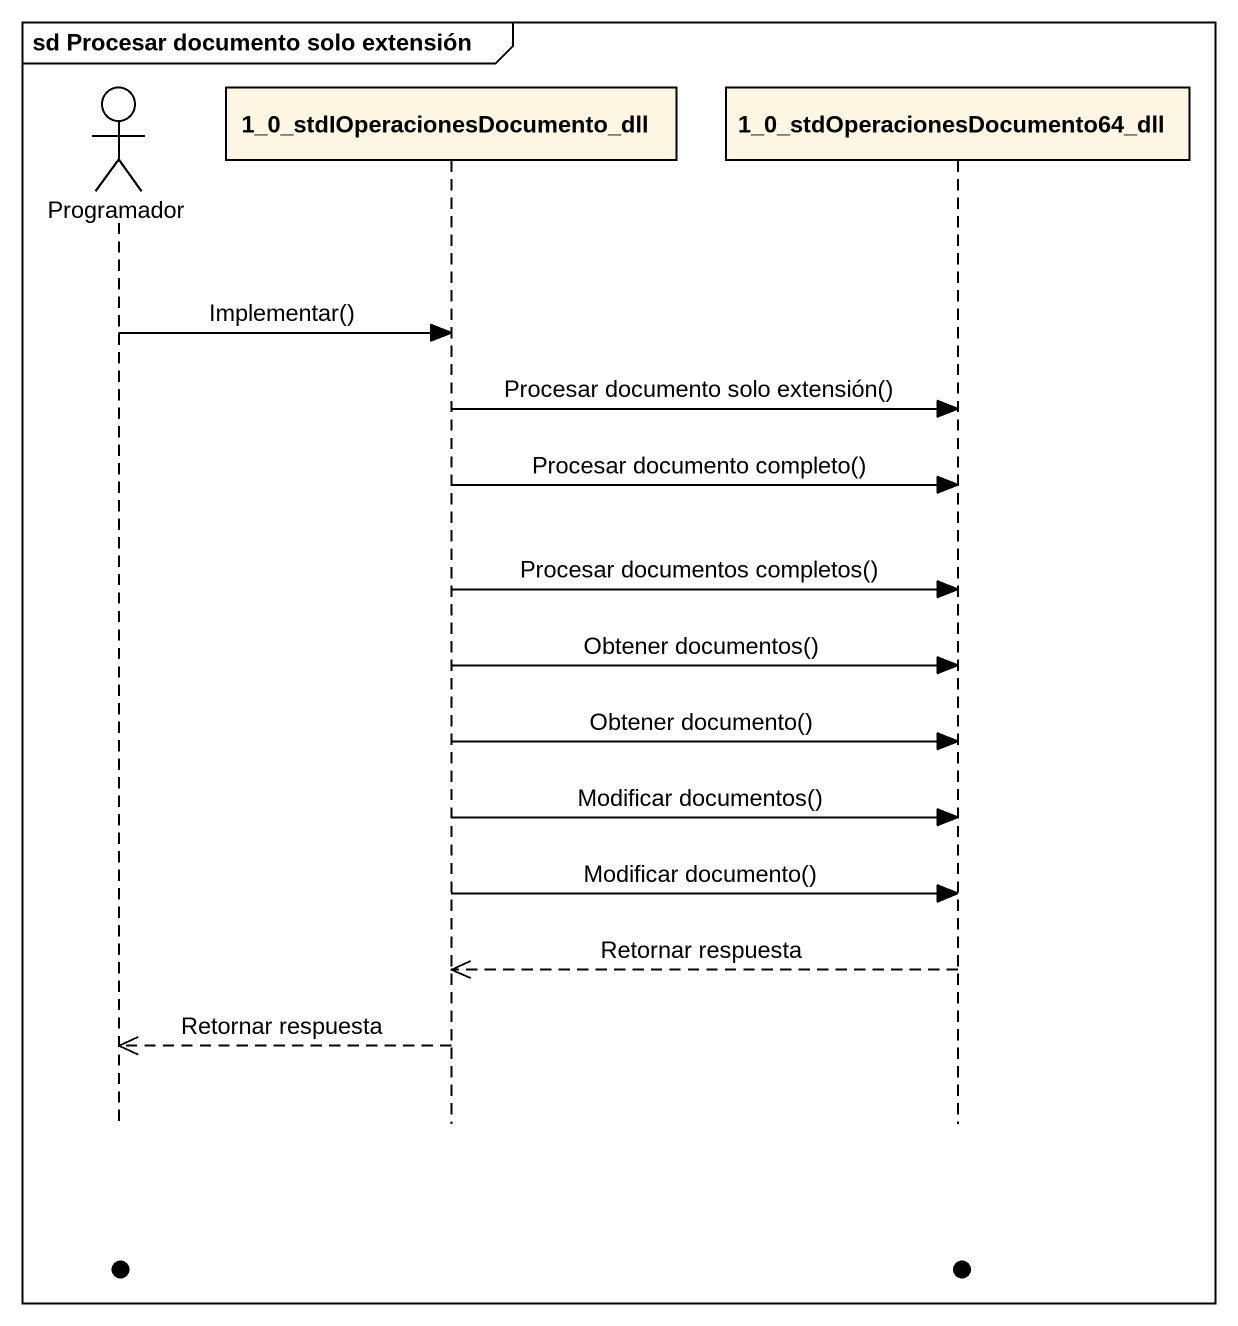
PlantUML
@startuml
mainframe sd Procesar documento solo extensión
hide footbox
actor Programador
participant "1_0_stdIOperacionesDocumento_dll" as o1_0_stdIOperacionesDocumento
participant "1_0_stdOperacionesDocumento64_dll" as o1_0_stdOperacionesDocumento6

Programador -> o1_0_stdIOperacionesDocumento : Implementar()
o1_0_stdIOperacionesDocumento -> o1_0_stdOperacionesDocumento6 : Procesar documento solo extensión()
o1_0_stdIOperacionesDocumento -> o1_0_stdOperacionesDocumento6 : Procesar documento completo()
o1_0_stdIOperacionesDocumento -> o1_0_stdOperacionesDocumento6 : Procesar documentos completos()
o1_0_stdIOperacionesDocumento -> o1_0_stdOperacionesDocumento6 : Obtener documentos()
o1_0_stdIOperacionesDocumento -> o1_0_stdOperacionesDocumento6 : Obtener documento()
o1_0_stdIOperacionesDocumento -> o1_0_stdOperacionesDocumento6 : Modificar documentos()
o1_0_stdIOperacionesDocumento -> o1_0_stdOperacionesDocumento6 : Modificar documento()
o1_0_stdOperacionesDocumento6 -->> o1_0_stdIOperacionesDocumento : Retornar respuesta
o1_0_stdIOperacionesDocumento -->> Programador : Retornar respuesta
@enduml
